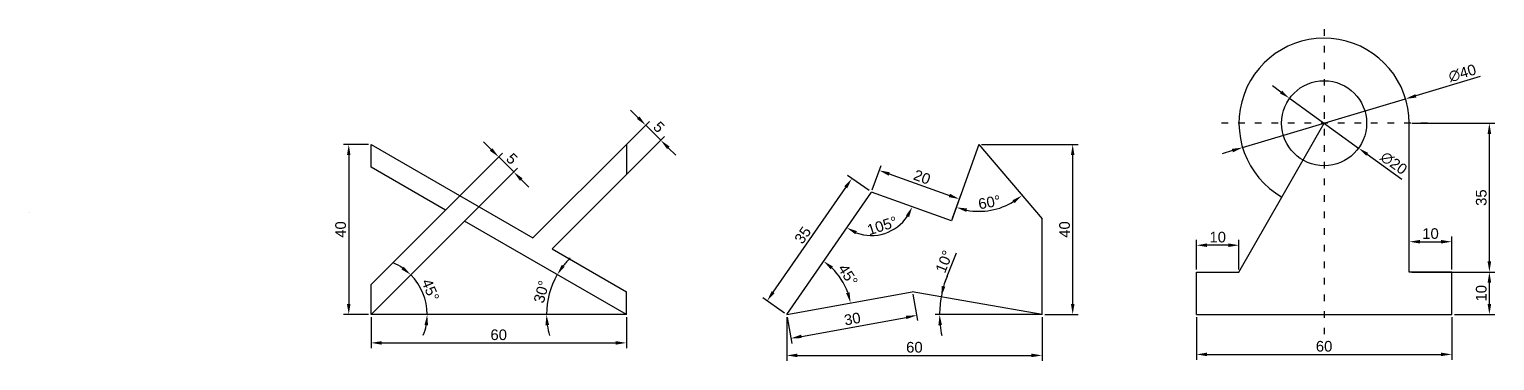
# Model space of a CAD drawing. Header units: millimetres. Extents: x 972 to 6943, y 1448 to 1632.
# Drawn here: x 2087.1 to 2431.4, y 1495.5 to 1573.5 of the extents above; entities that cross this region are included whole.
import ezdxf

# ---------------------------------------------------------------- set-up
doc = ezdxf.new("R2010")
doc.units = ezdxf.units.MM
doc.linetypes.add('ACAD_ISO03W100', pattern=[30, 12, -18])
doc.layers.add('contornos', color=7, linetype='Continuous', lineweight=30)
doc.layers.add('cotas', color=7, linetype='Continuous')
doc.layers.add('ejes', color=7, linetype='ACAD_ISO03W100')
doc.styles.get("Standard").update_dxf_attribs({"font": 'ARIAL.TTF'})
doc.dimstyles.new('ISO-25', dxfattribs={"dimtxt": 2.5, "dimasz": 2.5, "dimexe": 1.25, "dimexo": 0.625, "dimtad": 1, "dimtxsty": 'Standard', "dimcen": 2.5, "dimadec": 0, "dimazin": 0, "dimtfac": 1, "dimtmove": 0, "dimatfit": 3, "dimfxl": 1, "dimarcsym": 0})

# ---------------------------------------------------------------- blocks, each defined once
blk = doc.blocks.new('*D77')
at = {"layer": 'cotas', "color": 0, "lineweight": -2, "ltscale": 0.13}
for p, q in [((2166.81, 1546.37), (2160.95, 1546.37)), ((2162.2, 1543.87), (2162.2, 1508.87)), ((2166.81, 1506.37), (2160.95, 1506.37))]:
    blk.add_line(p, q, dxfattribs=at)
at = {"layer": 'cotas', "color": 0, "ltscale": 0.13}
for points in [[(2161.78, 1543.87), (2162.61, 1543.87), (2162.2, 1546.37)], [(2161.78, 1508.87), (2162.61, 1508.87), (2162.2, 1506.37)]]:
    blk.add_solid(points, dxfattribs=at)
at = {"layer": 'Defpoints', "color": 0, "ltscale": 0.13}
for p in [(2167.44, 1546.37), (2162.2, 1506.37), (2167.44, 1506.37)]:
    blk.add_point(p, dxfattribs=at)
at = {"layer": 'cotas', "color": 0, "ltscale": 0.13, "insert": (2160.3, 1526.37), "char_height": 2.5, "attachment_point": 5, "rotation": 90}
blk.add_mtext('40', dxfattribs=at)
blk = doc.blocks.new('*D78')
at = {"layer": 'cotas', "color": 0, "lineweight": -2, "ltscale": 0.13}
for p, q in [((2167.44, 1505.75), (2167.44, 1498.45)), ((2227.44, 1505.75), (2227.44, 1498.45)), ((2169.94, 1499.7), (2224.94, 1499.7))]:
    blk.add_line(p, q, dxfattribs=at)
at = {"layer": 'cotas', "color": 0, "ltscale": 0.13}
for points in [[(2169.94, 1500.11), (2169.94, 1499.28), (2167.44, 1499.7)], [(2224.94, 1500.11), (2224.94, 1499.28), (2227.44, 1499.7)]]:
    blk.add_solid(points, dxfattribs=at)
at = {"layer": 'Defpoints', "color": 0, "ltscale": 0.13}
for p in [(2167.44, 1506.37), (2227.44, 1506.37), (2227.44, 1499.7)]:
    blk.add_point(p, dxfattribs=at)
at = {"layer": 'cotas', "color": 0, "ltscale": 0.13, "insert": (2197.44, 1501.6), "char_height": 2.5, "attachment_point": 5}
blk.add_mtext('60', dxfattribs=at)
blk = doc.blocks.new('*D79')
at = {"layer": 'cotas', "color": 0, "lineweight": -2, "ltscale": 0.13}
for start, end in [(55.8589, 66.7177), (360, 45), (338.2823, 349.1411)]:
    blk.add_arc((2167.44, 1506.37), 13.21, start, end, dxfattribs=at)
at = {"layer": 'cotas', "color": 0, "ltscale": 0.13}
for points in [[(2175.12, 1517.63), (2174.59, 1516.99), (2176.78, 1515.71)], [(2180, 1503.92), (2180.83, 1503.84), (2180.65, 1506.37)]]:
    blk.add_solid(points, dxfattribs=at)
at = {"layer": 'Defpoints', "color": 0, "ltscale": 0.13}
for p in [(2189.4, 1528.33), (2180.2, 1509.79), (2167.44, 1506.37), (2167.44, 1506.37), (2227.44, 1506.37)]:
    blk.add_point(p, dxfattribs=at)
at = {"layer": 'cotas', "color": 0, "ltscale": 0.13, "insert": (2181.4, 1512.15), "char_height": 2.5, "attachment_point": 5, "rotation": 292.5}
blk.add_mtext('45°', dxfattribs=at)
blk = doc.blocks.new('*D80')
at = {"layer": 'cotas', "color": 0, "lineweight": -2, "ltscale": 0.13}
for start, end in [(134.7215, 142.3607), (150, 180), (187.6393, 195.2785)]:
    blk.add_arc((2227.44, 1506.37), 18.76, start, end, dxfattribs=at)
at = {"layer": 'cotas', "color": 0, "ltscale": 0.13}
for points in [[(2212.93, 1517.6), (2212.23, 1518.06), (2211.19, 1515.76)], [(2208.42, 1503.85), (2209.26, 1503.91), (2208.67, 1506.37)]]:
    blk.add_solid(points, dxfattribs=at)
at = {"layer": 'Defpoints', "color": 0, "ltscale": 0.13}
for p in [(2189.4, 1528.33), (2209.81, 1512.79), (2167.44, 1506.37), (2227.44, 1506.37), (2227.44, 1506.37)]:
    blk.add_point(p, dxfattribs=at)
at = {"layer": 'cotas', "color": 0, "ltscale": 0.13, "insert": (2207.48, 1511.72), "char_height": 2.5, "attachment_point": 5, "rotation": 75}
blk.add_mtext('30°', dxfattribs=at)
blk = doc.blocks.new('*D81')
at = {"layer": 'cotas', "color": 0, "lineweight": -2, "ltscale": 0.13}
for p, q in [((2195.66, 1545.2), (2193.89, 1546.97)), ((2178.4, 1524.4), (2198.31, 1544.32)), ((2197.43, 1543.43), (2200.96, 1539.9)), ((2181.93, 1520.87), (2201.85, 1540.78)), ((2202.73, 1538.13), (2204.5, 1536.36))]:
    blk.add_line(p, q, dxfattribs=at)
at = {"layer": 'cotas', "color": 0, "ltscale": 0.13}
for points in [[(2195.95, 1545.49), (2195.36, 1544.9), (2197.43, 1543.43)], [(2203.02, 1538.42), (2202.43, 1537.83), (2200.96, 1539.9)]]:
    blk.add_solid(points, dxfattribs=at)
at = {"layer": 'Defpoints', "color": 0, "ltscale": 0.13}
for p in [(2200.96, 1539.9), (2177.95, 1523.96), (2181.49, 1520.42)]:
    blk.add_point(p, dxfattribs=at)
at = {"layer": 'cotas', "color": 0, "ltscale": 0.13, "insert": (2200.53, 1543), "char_height": 2.5, "attachment_point": 5, "rotation": 315}
blk.add_mtext('5', dxfattribs=at)
blk = doc.blocks.new('*D82')
at = {"layer": 'cotas', "color": 0, "lineweight": -2, "ltscale": 0.13}
for p, q in [((2230.2, 1552.67), (2228.44, 1554.44)), ((2219.07, 1538), (2232.86, 1551.79)), ((2231.97, 1550.91), (2235.51, 1547.37)), ((2222.6, 1534.47), (2236.39, 1548.26)), ((2237.28, 1545.6), (2239.04, 1543.84))]:
    blk.add_line(p, q, dxfattribs=at)
at = {"layer": 'cotas', "color": 0, "ltscale": 0.13}
for points in [[(2230.5, 1552.97), (2229.91, 1552.38), (2231.97, 1550.91)], [(2237.57, 1545.9), (2236.98, 1545.31), (2235.51, 1547.37)]]:
    blk.add_solid(points, dxfattribs=at)
at = {"layer": 'Defpoints', "color": 0, "ltscale": 0.13}
for p in [(2235.51, 1547.37), (2218.63, 1537.56), (2222.16, 1534.03)]:
    blk.add_point(p, dxfattribs=at)
at = {"layer": 'cotas', "color": 0, "ltscale": 0.13, "insert": (2235.08, 1550.48), "char_height": 2.5, "attachment_point": 5, "rotation": 315}
blk.add_mtext('5', dxfattribs=at)
blk = doc.blocks.new('*D83')
at = {"layer": 'cotas', "color": 0, "lineweight": -2, "ltscale": 0.13}
for p, q in [((2285.22, 1535.74), (2287.26, 1541.45)), ((2289.2, 1539.44), (2303.32, 1534.38)), ((2304.05, 1529.01), (2306.09, 1534.72))]:
    blk.add_line(p, q, dxfattribs=at)
at = {"layer": 'cotas', "color": 0, "ltscale": 0.13}
for points in [[(2289.34, 1539.83), (2289.06, 1539.04), (2286.84, 1540.28)], [(2303.46, 1534.78), (2303.18, 1533.99), (2305.67, 1533.54)]]:
    blk.add_solid(points, dxfattribs=at)
at = {"layer": 'Defpoints', "color": 0, "ltscale": 0.13}
for p in [(2285.01, 1535.16), (2305.67, 1533.54), (2303.84, 1528.42)]:
    blk.add_point(p, dxfattribs=at)
at = {"layer": 'cotas', "color": 0, "ltscale": 0.13, "insert": (2296.9, 1538.7), "char_height": 2.5, "attachment_point": 5, "rotation": 340.322}
blk.add_mtext('20', dxfattribs=at)
blk = doc.blocks.new('*D84')
at = {"layer": 'cotas', "color": 0, "lineweight": -2, "ltscale": 0.13}
blk.add_arc((2310.26, 1546.37), 15.72, 259.4437, 301.2003, dxfattribs=at)
at = {"layer": 'cotas', "color": 0, "ltscale": 0.13}
for points in [[(2318.16, 1533.27), (2318.65, 1532.59), (2320.43, 1534.39)], [(2307.27, 1530.52), (2307.49, 1531.32), (2304.97, 1531.57)]]:
    blk.add_solid(points, dxfattribs=at)
at = {"layer": 'Defpoints', "color": 0, "ltscale": 0.13}
for p in [(2310.26, 1546.37), (2310.26, 1546.37), (2310.35, 1530.65), (2325.1, 1528.89), (2303.84, 1528.42)]:
    blk.add_point(p, dxfattribs=at)
at = {"layer": 'cotas', "color": 0, "ltscale": 0.13, "insert": (2312.74, 1532.78), "char_height": 2.5, "attachment_point": 5, "rotation": 10.322}
blk.add_mtext('60°', dxfattribs=at)
blk = doc.blocks.new('*D85')
at = {"layer": 'cotas', "color": 0, "lineweight": -2, "ltscale": 0.13}
blk.add_arc((2265.1, 1506.37), 15.26, 19.7192, 45.9249, dxfattribs=at)
at = {"layer": 'cotas', "color": 0, "ltscale": 0.13}
for points in [[(2275.45, 1517.01), (2275.98, 1517.66), (2273.78, 1518.92)], [(2279.86, 1511.63), (2279.06, 1511.41), (2280.11, 1509.11)]]:
    blk.add_solid(points, dxfattribs=at)
at = {"layer": 'Defpoints', "color": 0, "ltscale": 0.13}
for p in [(2285.01, 1535.16), (2278.89, 1512.9), (2294.61, 1511.75), (2265.1, 1506.37), (2265.1, 1506.37)]:
    blk.add_point(p, dxfattribs=at)
at = {"layer": 'cotas', "color": 0, "ltscale": 0.13, "insert": (2279.51, 1515.67), "char_height": 2.5, "attachment_point": 5, "rotation": 302.822}
blk.add_mtext('45°', dxfattribs=at)
blk = doc.blocks.new('*D86')
at = {"layer": 'cotas', "color": 0, "lineweight": -2, "ltscale": 0.13}
for p, q in [((2284.5, 1535.51), (2279.37, 1539.06)), ((2261.91, 1511.62), (2278.98, 1536.29)), ((2264.58, 1506.73), (2259.46, 1510.27))]:
    blk.add_line(p, q, dxfattribs=at)
at = {"layer": 'cotas', "color": 0, "ltscale": 0.13}
for points in [[(2278.63, 1536.53), (2279.32, 1536.05), (2280.4, 1538.35)], [(2261.56, 1511.86), (2262.25, 1511.38), (2260.49, 1509.56)]]:
    blk.add_solid(points, dxfattribs=at)
at = {"layer": 'Defpoints', "color": 0, "ltscale": 0.13}
for p in [(2280.4, 1538.35), (2285.01, 1535.16), (2265.1, 1506.37)]:
    blk.add_point(p, dxfattribs=at)
at = {"layer": 'cotas', "color": 0, "ltscale": 0.13, "insert": (2268.88, 1525.04), "char_height": 2.5, "attachment_point": 5, "rotation": 55.322}
blk.add_mtext('35', dxfattribs=at)
blk = doc.blocks.new('*D87')
at = {"layer": 'cotas', "color": 0, "lineweight": -2, "ltscale": 0.13}
for p, q in [((2294.72, 1511.13), (2295.85, 1504.93)), ((2265.21, 1505.76), (2266.34, 1499.55)), ((2268.57, 1501.23), (2293.17, 1505.71))]:
    blk.add_line(p, q, dxfattribs=at)
at = {"layer": 'cotas', "color": 0, "ltscale": 0.13}
for points in [[(2293.09, 1506.12), (2293.24, 1505.3), (2295.63, 1506.16)], [(2268.5, 1501.64), (2268.65, 1500.82), (2266.11, 1500.78)]]:
    blk.add_solid(points, dxfattribs=at)
at = {"layer": 'Defpoints', "color": 0, "ltscale": 0.13}
for p in [(2294.61, 1511.75), (2265.1, 1506.37), (2295.63, 1506.16)]:
    blk.add_point(p, dxfattribs=at)
at = {"layer": 'cotas', "color": 0, "ltscale": 0.13, "insert": (2280.53, 1505.34), "char_height": 2.5, "attachment_point": 5, "rotation": 10.322}
blk.add_mtext('30', dxfattribs=at)
blk = doc.blocks.new('*D88')
at = {"layer": 'cotas', "color": 0, "lineweight": -2, "ltscale": 0.13}
for p, q in [((2265.1, 1505.75), (2265.1, 1495.5)), ((2325.1, 1505.75), (2325.1, 1495.5)), ((2267.6, 1496.75), (2322.6, 1496.75))]:
    blk.add_line(p, q, dxfattribs=at)
at = {"layer": 'cotas', "color": 0, "ltscale": 0.13}
for points in [[(2267.6, 1497.17), (2267.6, 1496.34), (2265.1, 1496.75)], [(2322.6, 1497.17), (2322.6, 1496.34), (2325.1, 1496.75)]]:
    blk.add_solid(points, dxfattribs=at)
at = {"layer": 'Defpoints', "color": 0, "ltscale": 0.13}
for p in [(2265.1, 1506.37), (2325.1, 1506.37), (2325.1, 1496.75)]:
    blk.add_point(p, dxfattribs=at)
at = {"layer": 'cotas', "color": 0, "ltscale": 0.13, "insert": (2295.1, 1498.66), "char_height": 2.5, "attachment_point": 5}
blk.add_mtext('60', dxfattribs=at)
blk = doc.blocks.new('*D89')
at = {"layer": 'cotas', "color": 0, "lineweight": -2, "ltscale": 0.13}
blk.add_line((2302.77, 1515.36), (2304.98, 1520.85), dxfattribs=at)
for start, end in [(158.0756, 170), (158.0917, 164.0459), (170, 180), (185.9541, 191.9083)]:
    blk.add_arc((2325.1, 1506.37), 24.07, start, end, dxfattribs=at)
at = {"layer": 'cotas', "color": 0, "ltscale": 0.13}
for points in [[(2302.36, 1512.9), (2301.55, 1513.08), (2301.39, 1510.55)], [(2300.74, 1503.85), (2301.57, 1503.9), (2301.03, 1506.37)]]:
    blk.add_solid(points, dxfattribs=at)
at = {"layer": 'Defpoints', "color": 0, "ltscale": 0.13}
for p in [(2294.61, 1511.75), (2299.97, 1506.37), (2301.07, 1507.77), (2325.1, 1506.37), (2325.1, 1506.37)]:
    blk.add_point(p, dxfattribs=at)
at = {"layer": 'cotas', "color": 0, "ltscale": 0.13, "insert": (2302.11, 1518.82), "char_height": 2.5, "attachment_point": 5, "rotation": 68.0756}
blk.add_mtext('10°', dxfattribs=at)
blk = doc.blocks.new('*D90')
at = {"layer": 'cotas', "color": 0, "lineweight": -2, "ltscale": 0.13}
for p, q in [((2310.89, 1546.37), (2333.55, 1546.37)), ((2332.3, 1508.87), (2332.3, 1543.87)), ((2325.72, 1506.37), (2333.55, 1506.37))]:
    blk.add_line(p, q, dxfattribs=at)
at = {"layer": 'cotas', "color": 0, "ltscale": 0.13}
for points in [[(2331.88, 1543.87), (2332.72, 1543.87), (2332.3, 1546.37)], [(2331.88, 1508.87), (2332.72, 1508.87), (2332.3, 1506.37)]]:
    blk.add_solid(points, dxfattribs=at)
at = {"layer": 'Defpoints', "color": 0, "ltscale": 0.13}
for p in [(2310.26, 1546.37), (2332.3, 1546.37), (2325.1, 1506.37)]:
    blk.add_point(p, dxfattribs=at)
at = {"layer": 'cotas', "color": 0, "ltscale": 0.13, "insert": (2330.4, 1526.37), "char_height": 2.5, "attachment_point": 5, "rotation": 90}
blk.add_mtext('40', dxfattribs=at)
blk = doc.blocks.new('*D91')
at = {"layer": 'cotas', "color": 0, "lineweight": -2, "ltscale": 0.13}
blk.add_arc((2285.01, 1535.16), 10.19, 249.411, 326.2331, dxfattribs=at)
at = {"layer": 'cotas', "color": 0, "ltscale": 0.13}
for points in [[(2293.11, 1529.68), (2293.86, 1529.3), (2294.61, 1531.72)], [(2281.23, 1525.25), (2281.62, 1525.98), (2279.21, 1526.77)]]:
    blk.add_solid(points, dxfattribs=at)
at = {"layer": 'Defpoints', "color": 0, "ltscale": 0.13}
for p in [(2285.01, 1535.16), (2285.01, 1535.16), (2303.84, 1528.42), (2285.07, 1524.96), (2265.1, 1506.37)]:
    blk.add_point(p, dxfattribs=at)
at = {"layer": 'cotas', "color": 0, "ltscale": 0.13, "insert": (2287.55, 1527.26), "char_height": 2.5, "attachment_point": 5, "rotation": 17.822}
blk.add_mtext('105°', dxfattribs=at)
blk = doc.blocks.new('*D92')
at = {"layer": 'cotas', "color": 0, "lineweight": -2, "ltscale": 0.13}
for p, q in [((2421.99, 1516.37), (2431.45, 1516.37)), ((2430.2, 1508.87), (2430.2, 1513.87)), ((2421.99, 1506.37), (2431.45, 1506.37))]:
    blk.add_line(p, q, dxfattribs=at)
at = {"layer": 'cotas', "color": 0, "ltscale": 0.13}
for points in [[(2429.78, 1513.87), (2430.62, 1513.87), (2430.2, 1516.37)], [(2429.78, 1508.87), (2430.62, 1508.87), (2430.2, 1506.37)]]:
    blk.add_solid(points, dxfattribs=at)
at = {"layer": 'Defpoints', "color": 0, "ltscale": 0.13}
for p in [(2421.37, 1516.37), (2430.2, 1516.37), (2421.37, 1506.37)]:
    blk.add_point(p, dxfattribs=at)
at = {"layer": 'cotas', "color": 0, "ltscale": 0.13, "insert": (2428.3, 1511.37), "char_height": 2.5, "attachment_point": 5, "rotation": 90}
blk.add_mtext('10', dxfattribs=at)
blk = doc.blocks.new('*D93')
at = {"layer": 'cotas', "color": 0, "lineweight": -2, "ltscale": 0.13}
for p, q in [((2411.37, 1517), (2411.37, 1524.75)), ((2413.87, 1523.5), (2418.87, 1523.5)), ((2421.37, 1517), (2421.37, 1524.75))]:
    blk.add_line(p, q, dxfattribs=at)
at = {"layer": 'cotas', "color": 0, "ltscale": 0.13}
for points in [[(2413.87, 1523.91), (2413.87, 1523.08), (2411.37, 1523.5)], [(2418.87, 1523.91), (2418.87, 1523.08), (2421.37, 1523.5)]]:
    blk.add_solid(points, dxfattribs=at)
at = {"layer": 'Defpoints', "color": 0, "ltscale": 0.13}
for p in [(2421.37, 1523.5), (2411.37, 1516.37), (2421.37, 1516.37)]:
    blk.add_point(p, dxfattribs=at)
at = {"layer": 'cotas', "color": 0, "ltscale": 0.13, "insert": (2416.37, 1525.4), "char_height": 2.5, "attachment_point": 5}
blk.add_mtext('10', dxfattribs=at)
blk = doc.blocks.new('*D94')
at = {"layer": 'cotas', "color": 0, "lineweight": -2, "ltscale": 0.13}
for p, q in [((2411.99, 1551.37), (2431.45, 1551.37)), ((2430.2, 1518.87), (2430.2, 1548.87)), ((2411.99, 1516.37), (2431.45, 1516.37))]:
    blk.add_line(p, q, dxfattribs=at)
at = {"layer": 'cotas', "color": 0, "ltscale": 0.13}
for points in [[(2429.78, 1548.87), (2430.62, 1548.87), (2430.2, 1551.37)], [(2429.78, 1518.87), (2430.62, 1518.87), (2430.2, 1516.37)]]:
    blk.add_solid(points, dxfattribs=at)
at = {"layer": 'Defpoints', "color": 0, "ltscale": 0.13}
for p in [(2411.37, 1551.37), (2430.2, 1551.37), (2411.37, 1516.37)]:
    blk.add_point(p, dxfattribs=at)
at = {"layer": 'cotas', "color": 0, "ltscale": 0.13, "insert": (2428.3, 1533.87), "char_height": 2.5, "attachment_point": 5, "rotation": 90}
blk.add_mtext('35', dxfattribs=at)
blk = doc.blocks.new('*D95')
at = {"layer": 'cotas', "color": 0, "lineweight": -2, "ltscale": 0.13}
for p, q in [((2381.23, 1558.69), (2379.21, 1560.16)), ((2383.26, 1557.23), (2399.47, 1545.52)), ((2409.64, 1538.17), (2401.5, 1544.05))]:
    blk.add_line(p, q, dxfattribs=at)
at = {"layer": 'cotas', "color": 0, "ltscale": 0.13}
for points in [[(2381.48, 1559.03), (2380.99, 1558.36), (2383.26, 1557.23)], [(2401.74, 1544.39), (2401.25, 1543.71), (2399.47, 1545.52)]]:
    blk.add_solid(points, dxfattribs=at)
at = {"layer": 'Defpoints', "color": 0, "ltscale": 0.13}
for p in [(2383.26, 1557.23), (2399.47, 1545.52)]:
    blk.add_point(p, dxfattribs=at)
at = {"layer": 'cotas', "color": 0, "ltscale": 0.13, "insert": (2407.74, 1541.98), "char_height": 2.5, "attachment_point": 5, "rotation": 324.1519}
blk.add_mtext('∅20', dxfattribs=at)
blk = doc.blocks.new('*D96')
at = {"layer": 'cotas', "color": 0, "lineweight": -2, "ltscale": 0.13}
for p, q in [((2428.02, 1562.33), (2412.92, 1557.82)), ((2372.2, 1545.65), (2410.53, 1557.1)), ((2369.81, 1544.93), (2367.41, 1544.21))]:
    blk.add_line(p, q, dxfattribs=at)
at = {"layer": 'cotas', "color": 0, "ltscale": 0.13}
for points in [[(2412.8, 1558.22), (2413.04, 1557.42), (2410.53, 1557.1)], [(2369.69, 1545.33), (2369.93, 1544.53), (2372.2, 1545.65)]]:
    blk.add_solid(points, dxfattribs=at)
at = {"layer": 'Defpoints', "color": 0, "ltscale": 0.13}
for p in [(2410.53, 1557.1), (2372.2, 1545.65)]:
    blk.add_point(p, dxfattribs=at)
at = {"layer": 'cotas', "color": 0, "ltscale": 0.13, "insert": (2423.84, 1563.14), "char_height": 2.5, "attachment_point": 5, "rotation": 16.6395}
blk.add_mtext('∅40', dxfattribs=at)
blk = doc.blocks.new('*D97')
at = {"layer": 'cotas', "color": 0, "lineweight": -2, "ltscale": 0.13}
for p, q in [((2361.37, 1517), (2361.37, 1523.92)), ((2368.87, 1522.67), (2363.87, 1522.67)), ((2371.37, 1517), (2371.37, 1523.92))]:
    blk.add_line(p, q, dxfattribs=at)
at = {"layer": 'cotas', "color": 0, "ltscale": 0.13}
for points in [[(2363.87, 1523.09), (2363.87, 1522.26), (2361.37, 1522.67)], [(2368.87, 1523.09), (2368.87, 1522.26), (2371.37, 1522.67)]]:
    blk.add_solid(points, dxfattribs=at)
at = {"layer": 'Defpoints', "color": 0, "ltscale": 0.13}
for p in [(2361.37, 1522.67), (2361.37, 1516.37), (2371.37, 1516.37)]:
    blk.add_point(p, dxfattribs=at)
at = {"layer": 'cotas', "color": 0, "ltscale": 0.13, "insert": (2366.37, 1524.57), "char_height": 2.5, "attachment_point": 5}
blk.add_mtext('10', dxfattribs=at)
blk = doc.blocks.new('*D98')
at = {"layer": 'cotas', "color": 0, "lineweight": -2, "ltscale": 0.13}
for p, q in [((2361.37, 1505.75), (2361.37, 1495.74)), ((2421.37, 1505.75), (2421.37, 1495.74)), ((2363.87, 1496.99), (2418.87, 1496.99))]:
    blk.add_line(p, q, dxfattribs=at)
at = {"layer": 'cotas', "color": 0, "ltscale": 0.13}
for points in [[(2363.87, 1497.41), (2363.87, 1496.58), (2361.37, 1496.99)], [(2418.87, 1497.41), (2418.87, 1496.58), (2421.37, 1496.99)]]:
    blk.add_solid(points, dxfattribs=at)
at = {"layer": 'Defpoints', "color": 0, "ltscale": 0.13}
for p in [(2361.37, 1506.37), (2421.37, 1506.37), (2421.37, 1496.99)]:
    blk.add_point(p, dxfattribs=at)
at = {"layer": 'cotas', "color": 0, "ltscale": 0.13, "insert": (2391.37, 1498.89), "char_height": 2.5, "attachment_point": 5}
blk.add_mtext('60', dxfattribs=at)

msp = doc.modelspace()

# ---------------------------------------------------------------- linework, layer by layer
at = {"layer": 'contornos'}
for p, q in [((2411.366, 1516.373), (2411.366, 1551.373)), ((2167.438, 1546.373), (2205.477, 1524.412)), ((2167.438, 1541.014), (2167.438, 1546.373)), ((2205.477, 1524.412), (2227.438, 1546.373)), ((2227.438, 1546.373), (2227.438, 1539.302)), ((2310.262, 1546.373), (2303.842, 1528.421)), ((2310.262, 1546.373), (2325.096, 1528.895)), ((2184.917, 1530.923), (2167.438, 1541.014)), ((2209.96, 1521.823), (2227.438, 1539.302)), ((2265.096, 1506.373), (2285.01, 1535.156)), ((2303.842, 1528.421), (2285.01, 1535.156)), ((2371.366, 1516.373), (2381.443, 1534.008)), ((2087.148, 1530.257), (2087.148, 1530.257)), ((2167.438, 1513.444), (2184.917, 1530.923)), ((2325.096, 1506.373), (2325.096, 1528.895)), ((2167.438, 1506.373), (2189.4, 1528.335)), ((2227.438, 1506.373), (2189.4, 1528.335)), ((2209.96, 1521.823), (2227.438, 1511.732)), ((2361.366, 1506.373), (2361.366, 1516.373)), ((2361.366, 1516.373), (2371.366, 1516.373)), ((2421.366, 1516.373), (2411.366, 1516.373)), ((2421.366, 1506.373), (2421.366, 1516.373)), ((2167.438, 1506.373), (2167.438, 1513.444)), ((2167.438, 1513.444), (2167.438, 1513.444)), ((2227.438, 1506.373), (2227.438, 1511.732)), ((2265.096, 1506.373), (2294.611, 1511.749)), ((2325.096, 1506.373), (2294.611, 1511.749)), ((2361.366, 1506.373), (2421.366, 1506.373))]:
    msp.add_line(p, q, dxfattribs=at)
at = {"layer": 'contornos', "ltscale": 0.13}
msp.add_circle((2391.366, 1551.373), 10, dxfattribs=at)
at = {"layer": 'contornos'}
msp.add_arc((2391.366, 1551.373), 20, 0, 240.25512, dxfattribs=at)
at = {"layer": 'cotas', "ltscale": 0.13}
for p, q in [((2381.443, 1534.008), (2391.366, 1551.373)), ((2227.438, 1506.373), (2167.438, 1506.373)), ((2325.096, 1506.373), (2299.969, 1506.373))]:
    msp.add_line(p, q, dxfattribs=at)
at = {"layer": 'ejes', "ltscale": 0.13}
for p, q in [((2391.366, 1573.473), (2391.366, 1501.725)), ((2415.641, 1551.373), (2367.191, 1551.373))]:
    msp.add_line(p, q, dxfattribs=at)

# ---------------------------------------------------------------- dimensions: what is measured, and where the dimension line sits
at = {"layer": 'cotas', "ltscale": 0.13}
dim = msp.add_diameter_dim_2p(p1=(2372.203, 1545.646), p2=(2410.528, 1557.1), dimstyle='ISO-25', dxfattribs=at)
dim.commit()
dim.dimension.update_dxf_attribs({"geometry": '*D96', "text_midpoint": (2424.402, 1561.246), "dimtype": 163})
dim = msp.add_diameter_dim_2p(p1=(2383.26, 1557.23), p2=(2399.471, 1545.517), dimstyle='ISO-25', dxfattribs=at)
dim.commit()
dim.dimension.update_dxf_attribs({"geometry": '*D95', "text_midpoint": (2407.736, 1541.978)})
for p1, p2, distance, picture, middle in [((2218.627, 1537.562), (2222.163, 1534.027), 18.872, '*D82', (2235.081, 1550.48)), ((2177.954, 1523.96), (2181.49, 1520.425), 27.537, '*D81', (2200.534, 1543.005)), ((2265.096, 1506.373), (2285.01, 1535.156), 5.607, '*D86', (2268.878, 1525.037)), ((2285.01, 1535.156), (2303.842, 1528.421), 5.439, '*D83', (2296.898, 1538.701)), ((2265.096, 1506.373), (2294.611, 1511.749), -5.681, '*D87', (2280.531, 1505.343))]:
    dim = msp.add_aligned_dim(p1=p1, p2=p2, distance=distance, dimstyle='ISO-25', dxfattribs=at)
    dim.commit()
    dim.dimension.update_dxf_attribs({"geometry": picture, "text_midpoint": middle})
for base, p1, p2, picture, middle in [((2430.199, 1551.373), (2411.366, 1516.373), (2411.366, 1551.373), '*D94', (2428.296, 1533.873)), ((2162.198, 1506.373), (2167.438, 1546.373), (2167.438, 1506.373), '*D77', (2160.296, 1526.373)), ((2332.301, 1546.373), (2325.096, 1506.373), (2310.262, 1546.373), '*D90', (2330.4, 1526.373)), ((2430.199, 1516.373), (2421.366, 1506.373), (2421.366, 1516.373), '*D92', (2428.297, 1511.373))]:
    dim = msp.add_linear_dim(base=base, p1=p1, p2=p2, angle=90, dimstyle='ISO-25', dxfattribs=at)
    dim.commit()
    dim.dimension.update_dxf_attribs({"geometry": picture, "text_midpoint": middle})
for base, line1, line2, picture, middle in [((2310.35, 1530.654), ((2310.262, 1546.373), (2325.096, 1528.895)), ((2310.262, 1546.373), (2303.842, 1528.421)), '*D84', (2312.738, 1532.778)), ((2278.89, 1512.9), ((2265.096, 1506.373), (2294.611, 1511.749)), ((2265.096, 1506.373), (2285.01, 1535.156)), '*D85', (2279.514, 1515.672)), ((2285.067, 1524.964), ((2303.842, 1528.421), (2285.01, 1535.156)), ((2265.096, 1506.373), (2285.01, 1535.156)), '*D91', (2287.547, 1527.263)), ((2180.199, 1509.792), ((2227.438, 1506.373), (2167.438, 1506.373)), ((2167.438, 1506.373), (2189.4, 1528.335)), '*D79', (2181.395, 1512.154)), ((2209.806, 1512.791), ((2227.438, 1506.373), (2167.438, 1506.373)), ((2227.438, 1506.373), (2189.4, 1528.335)), '*D80', (2207.476, 1511.722)), ((2301.069, 1507.773), ((2325.096, 1506.373), (2294.611, 1511.749)), ((2325.096, 1506.373), (2299.969, 1506.373)), '*D89', (2302.11, 1518.815))]:
    dim = msp.add_angular_dim_2l(base=base, line1=line1, line2=line2, dimstyle='ISO-25', dxfattribs=at)
    dim.commit()
    dim.dimension.update_dxf_attribs({"geometry": picture, "text_midpoint": middle})
for base, p1, p2, picture, middle in [((2361.366, 1522.673), (2371.366, 1516.373), (2361.366, 1516.373), '*D97', (2366.366, 1524.574)), ((2421.366, 1523.497), (2411.366, 1516.373), (2421.366, 1516.373), '*D93', (2416.366, 1525.399)), ((2325.096, 1496.754), (2265.096, 1506.373), (2325.096, 1506.373), '*D88', (2295.096, 1498.656)), ((2421.366, 1496.993), (2361.366, 1506.373), (2421.366, 1506.373), '*D98', (2391.366, 1498.894))]:
    dim = msp.add_linear_dim(base=base, p1=p1, p2=p2, dimstyle='ISO-25', dxfattribs=at)
    dim.commit()
    dim.dimension.update_dxf_attribs({"geometry": picture, "text_midpoint": middle})
dim = msp.add_linear_dim(base=(2227.438, 1499.697), p1=(2167.438, 1506.373), p2=(2227.438, 1506.373), dimstyle='ISO-25', dxfattribs=at)
dim.commit()
dim.dimension.update_dxf_attribs({"geometry": '*D78', "text_midpoint": (2197.438, 1499.697), "dimtype": 160})

doc.saveas('drawing.dxf')
